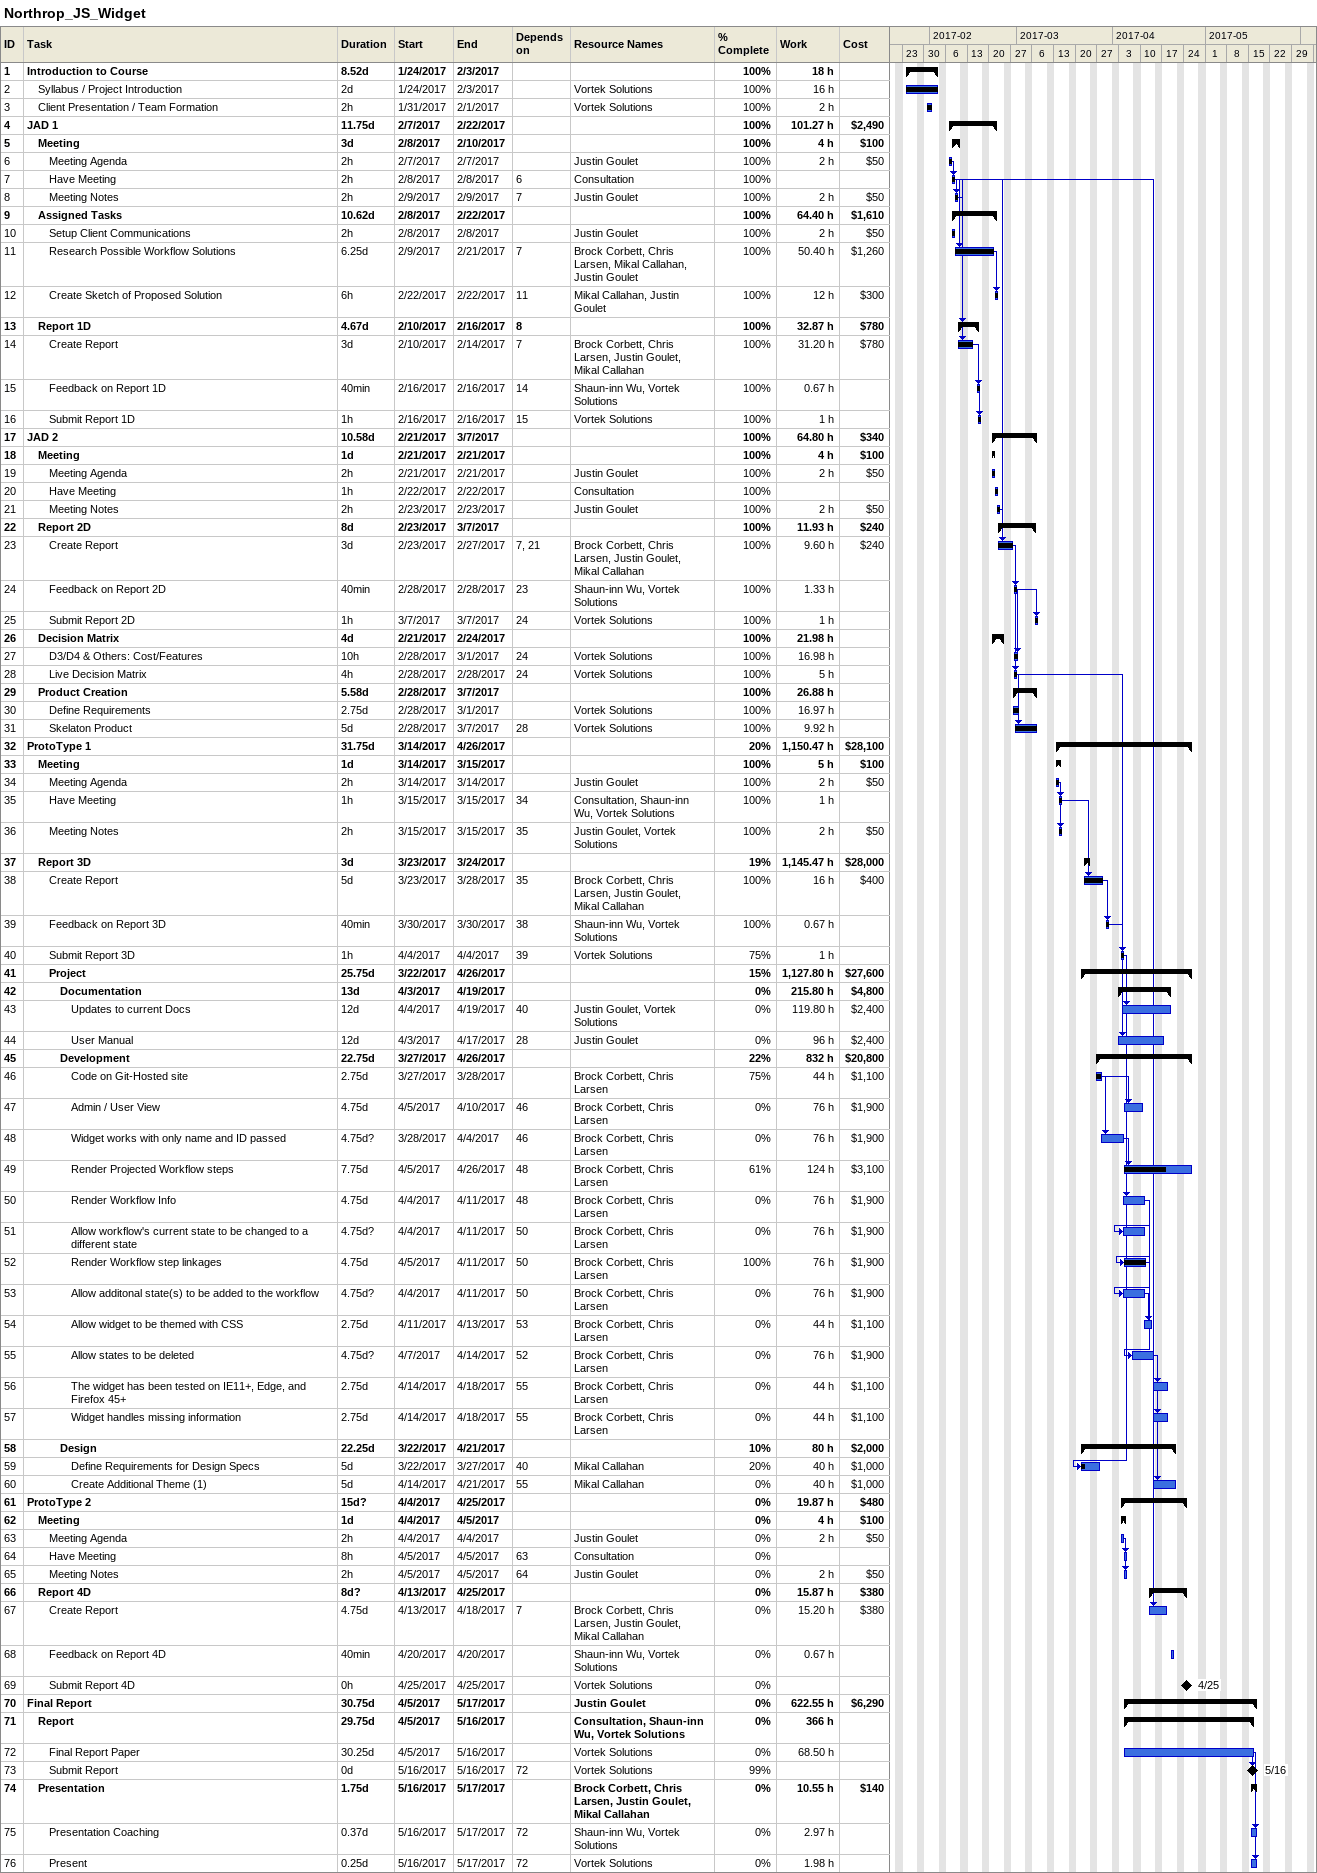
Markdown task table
Northrop_JS_Widget

| ID | Level | Task | Duration | Start | Finish | Predecessors | Resources | % complete | Work (h) | Cost ($) |
|---|---|---|---|---|---|---|---|---|---|---|
| 1 | 1 | **Introduction to Course** | 8.52d | 2017-01-24 | 2017-02-03 |  |  | 100 | 18 |  |
| 2 | 2 | Syllabus / Project Introduction | 2d | 2017-01-24 | 2017-02-03 |  | Vortek Solutions | 100 | 16 |  |
| 3 | 2 | Client Presentation / Team Formation | 2h | 2017-01-31 | 2017-02-01 |  | Vortek Solutions | 100 | 2 |  |
| 4 | 1 | **JAD 1** | 11.75d | 2017-02-07 | 2017-02-22 |  |  | 100 | 101.27 | 2490 |
| 5 | 2 | **Meeting** | 3d | 2017-02-08 | 2017-02-10 |  |  | 100 | 4 | 100 |
| 6 | 3 | Meeting Agenda | 2h | 2017-02-07 | 2017-02-07 |  | Justin Goulet | 100 | 2 | 50 |
| 7 | 3 | Have Meeting | 2h | 2017-02-08 | 2017-02-08 | 6 | Consultation | 100 |  |  |
| 8 | 3 | Meeting Notes | 2h | 2017-02-09 | 2017-02-09 | 7 | Justin Goulet | 100 | 2 | 50 |
| 9 | 2 | **Assigned Tasks** | 10.62d | 2017-02-08 | 2017-02-22 |  |  | 100 | 64.40 | 1610 |
| 10 | 3 | Setup Client Communications | 2h | 2017-02-08 | 2017-02-08 |  | Justin Goulet | 100 | 2 | 50 |
| 11 | 3 | Research Possible Workflow Solutions | 6.25d | 2017-02-09 | 2017-02-21 | 7 | Brock Corbett, Chris Larsen, Mikal Callahan, Justin Goulet | 100 | 50.40 | 1260 |
| 12 | 3 | Create Sketch of Proposed Solution | 6h | 2017-02-22 | 2017-02-22 | 11 | Mikal Callahan, Justin Goulet | 100 | 12 | 300 |
| 13 | 2 | **Report 1D** | 4.67d | 2017-02-10 | 2017-02-16 | 8 |  | 100 | 32.87 | 780 |
| 14 | 3 | Create Report | 3d | 2017-02-10 | 2017-02-14 | 7 | Brock Corbett, Chris Larsen, Justin Goulet, Mikal Callahan | 100 | 31.20 | 780 |
| 15 | 3 | Feedback on Report 1D | 40min | 2017-02-16 | 2017-02-16 | 14 | Shaun-inn Wu, Vortek Solutions | 100 | 0.67 |  |
| 16 | 3 | Submit Report 1D | 1h | 2017-02-16 | 2017-02-16 | 15 | Vortek Solutions | 100 | 1 |  |
| 17 | 1 | **JAD 2** | 10.58d | 2017-02-21 | 2017-03-07 |  |  | 100 | 64.80 | 340 |
| 18 | 2 | **Meeting** | 1d | 2017-02-21 | 2017-02-21 |  |  | 100 | 4 | 100 |
| 19 | 3 | Meeting Agenda | 2h | 2017-02-21 | 2017-02-21 |  | Justin Goulet | 100 | 2 | 50 |
| 20 | 3 | Have Meeting | 1h | 2017-02-22 | 2017-02-22 |  | Consultation | 100 |  |  |
| 21 | 3 | Meeting Notes | 2h | 2017-02-23 | 2017-02-23 |  | Justin Goulet | 100 | 2 | 50 |
| 22 | 2 | **Report 2D** | 8d | 2017-02-23 | 2017-03-07 |  |  | 100 | 11.93 | 240 |
| 23 | 3 | Create Report | 3d | 2017-02-23 | 2017-02-27 | 7, 21 | Brock Corbett, Chris Larsen, Justin Goulet, Mikal Callahan | 100 | 9.60 | 240 |
| 24 | 3 | Feedback on Report 2D | 40min | 2017-02-28 | 2017-02-28 | 23 | Shaun-inn Wu, Vortek Solutions | 100 | 1.33 |  |
| 25 | 3 | Submit Report 2D | 1h | 2017-03-07 | 2017-03-07 | 24 | Vortek Solutions | 100 | 1 |  |
| 26 | 2 | **Decision Matrix** | 4d | 2017-02-21 | 2017-02-24 |  |  | 100 | 21.98 |  |
| 27 | 3 | D3/D4 & Others: Cost/Features | 10h | 2017-02-28 | 2017-03-01 | 24 | Vortek Solutions | 100 | 16.98 |  |
| 28 | 3 | Live Decision Matrix | 4h | 2017-02-28 | 2017-02-28 | 24 | Vortek Solutions | 100 | 5 |  |
| 29 | 2 | **Product Creation** | 5.58d | 2017-02-28 | 2017-03-07 |  |  | 100 | 26.88 |  |
| 30 | 3 | Define Requirements | 2.75d | 2017-02-28 | 2017-03-01 |  | Vortek Solutions | 100 | 16.97 |  |
| 31 | 3 | Skelaton Product | 5d | 2017-02-28 | 2017-03-07 | 28 | Vortek Solutions | 100 | 9.92 |  |
| 32 | 1 | **ProtoType 1** | 31.75d | 2017-03-14 | 2017-04-26 |  |  | 20 | 1150.47 | 28100 |
| 33 | 2 | **Meeting** | 1d | 2017-03-14 | 2017-03-15 |  |  | 100 | 5 | 100 |
| 34 | 3 | Meeting Agenda | 2h | 2017-03-14 | 2017-03-14 |  | Justin Goulet | 100 | 2 | 50 |
| 35 | 3 | Have Meeting | 1h | 2017-03-15 | 2017-03-15 | 34 | Consultation, Shaun-inn Wu, Vortek Solutions | 100 | 1 |  |
| 36 | 3 | Meeting Notes | 2h | 2017-03-15 | 2017-03-15 | 35 | Justin Goulet, Vortek Solutions | 100 | 2 | 50 |
| 37 | 2 | **Report 3D** | 3d | 2017-03-23 | 2017-03-24 |  |  | 19 | 1145.47 | 28000 |
| 38 | 3 | Create Report | 5d | 2017-03-23 | 2017-03-28 | 35 | Brock Corbett, Chris Larsen, Justin Goulet, Mikal Callahan | 100 | 16 | 400 |
| 39 | 3 | Feedback on Report 3D | 40min | 2017-03-30 | 2017-03-30 | 38 | Shaun-inn Wu, Vortek Solutions | 100 | 0.67 |  |
| 40 | 3 | Submit Report 3D | 1h | 2017-04-04 | 2017-04-04 | 39 | Vortek Solutions | 75 | 1 |  |
| 41 | 3 | **Project** | 25.75d | 2017-03-22 | 2017-04-26 |  |  | 15 | 1127.80 | 27600 |
| 42 | 4 | **Documentation** | 13d | 2017-04-03 | 2017-04-19 |  |  | 0 | 215.80 | 4800 |
| 43 | 5 | Updates to current Docs | 12d | 2017-04-04 | 2017-04-19 | 40 | Justin Goulet, Vortek Solutions | 0 | 119.80 | 2400 |
| 44 | 5 | User Manual | 12d | 2017-04-03 | 2017-04-17 | 28 | Justin Goulet | 0 | 96 | 2400 |
| 45 | 4 | **Development** | 22.75d | 2017-03-27 | 2017-04-26 |  |  | 22 | 832 | 20800 |
| 46 | 5 | Code on Git-Hosted site | 2.75d | 2017-03-27 | 2017-03-28 |  | Brock Corbett, Chris Larsen | 75 | 44 | 1100 |
| 47 | 5 | Admin / User View | 4.75d | 2017-04-05 | 2017-04-10 | 46 | Brock Corbett, Chris Larsen | 0 | 76 | 1900 |
| 48 | 5 | Widget works with only name and ID passed | 4.75d? | 2017-03-28 | 2017-04-04 | 46 | Brock Corbett, Chris Larsen | 0 | 76 | 1900 |
| 49 | 5 | Render Projected Workflow steps | 7.75d | 2017-04-05 | 2017-04-26 | 48 | Brock Corbett, Chris Larsen | 61 | 124 | 3100 |
| 50 | 5 | Render Workflow Info | 4.75d | 2017-04-04 | 2017-04-11 | 48 | Brock Corbett, Chris Larsen | 0 | 76 | 1900 |
| 51 | 5 | Allow workflow's current state to be changed to a different state | 4.75d? | 2017-04-04 | 2017-04-11 | 50 | Brock Corbett, Chris Larsen | 0 | 76 | 1900 |
| 52 | 5 | Render Workflow step linkages | 4.75d | 2017-04-05 | 2017-04-11 | 50 | Brock Corbett, Chris Larsen | 100 | 76 | 1900 |
| 53 | 5 | Allow additonal state(s) to be added to the workflow | 4.75d? | 2017-04-04 | 2017-04-11 | 50 | Brock Corbett, Chris Larsen | 0 | 76 | 1900 |
| 54 | 5 | Allow widget to be themed with CSS | 2.75d | 2017-04-11 | 2017-04-13 | 53 | Brock Corbett, Chris Larsen | 0 | 44 | 1100 |
| 55 | 5 | Allow states to be deleted | 4.75d? | 2017-04-07 | 2017-04-14 | 52 | Brock Corbett, Chris Larsen | 0 | 76 | 1900 |
| 56 | 5 | The widget has been tested on IE11+, Edge, and Firefox 45+ | 2.75d | 2017-04-14 | 2017-04-18 | 55 | Brock Corbett, Chris Larsen | 0 | 44 | 1100 |
| 57 | 5 | Widget handles missing information | 2.75d | 2017-04-14 | 2017-04-18 | 55 | Brock Corbett, Chris Larsen | 0 | 44 | 1100 |
| 58 | 4 | **Design** | 22.25d | 2017-03-22 | 2017-04-21 |  |  | 10 | 80 | 2000 |
| 59 | 5 | Define Requirements for Design Specs | 5d | 2017-03-22 | 2017-03-27 | 40 | Mikal Callahan | 20 | 40 | 1000 |
| 60 | 5 | Create Additional Theme (1) | 5d | 2017-04-14 | 2017-04-21 | 55 | Mikal Callahan | 0 | 40 | 1000 |
| 61 | 1 | **ProtoType 2** | 15d? | 2017-04-04 | 2017-04-25 |  |  | 0 | 19.87 | 480 |
| 62 | 2 | **Meeting** | 1d | 2017-04-04 | 2017-04-05 |  |  | 0 | 4 | 100 |
| 63 | 3 | Meeting Agenda | 2h | 2017-04-04 | 2017-04-04 |  | Justin Goulet | 0 | 2 | 50 |
| 64 | 3 | Have Meeting | 8h | 2017-04-05 | 2017-04-05 | 63 | Consultation | 0 |  |  |
| 65 | 3 | Meeting Notes | 2h | 2017-04-05 | 2017-04-05 | 64 | Justin Goulet | 0 | 2 | 50 |
| 66 | 2 | **Report 4D** | 8d? | 2017-04-13 | 2017-04-25 |  |  | 0 | 15.87 | 380 |
| 67 | 3 | Create Report | 4.75d | 2017-04-13 | 2017-04-18 | 7 | Brock Corbett, Chris Larsen, Justin Goulet, Mikal Callahan | 0 | 15.20 | 380 |
| 68 | 3 | Feedback on Report 4D | 40min | 2017-04-20 | 2017-04-20 |  | Shaun-inn Wu, Vortek Solutions | 0 | 0.67 |  |
| 69 | 3 | Submit Report 4D | 0h | 2017-04-25 | 2017-04-25 |  | Vortek Solutions | 0 |  |  |
| 70 | 1 | **Final Report** | 30.75d | 2017-04-05 | 2017-05-17 |  | Justin Goulet | 0 | 622.55 | 6290 |
| 71 | 2 | **Report** | 29.75d | 2017-04-05 | 2017-05-16 |  | Consultation, Shaun-inn Wu, Vortek Solutions | 0 | 366 |  |
| 72 | 3 | Final Report Paper | 30.25d | 2017-04-05 | 2017-05-16 |  | Vortek Solutions | 0 | 68.50 |  |
| 73 | 3 | Submit Report | 0d | 2017-05-16 | 2017-05-16 | 72 | Vortek Solutions | 99 |  |  |
| 74 | 2 | **Presentation** | 1.75d | 2017-05-16 | 2017-05-17 |  | Brock Corbett, Chris Larsen, Justin Goulet, Mikal Callahan | 0 | 10.55 | 140 |
| 75 | 3 | Presentation Coaching | 0.37d | 2017-05-16 | 2017-05-17 | 72 | Shaun-inn Wu, Vortek Solutions | 0 | 2.97 |  |
| 76 | 3 | Present | 0.25d | 2017-05-16 | 2017-05-17 | 72 | Vortek Solutions | 0 | 1.98 |  |
